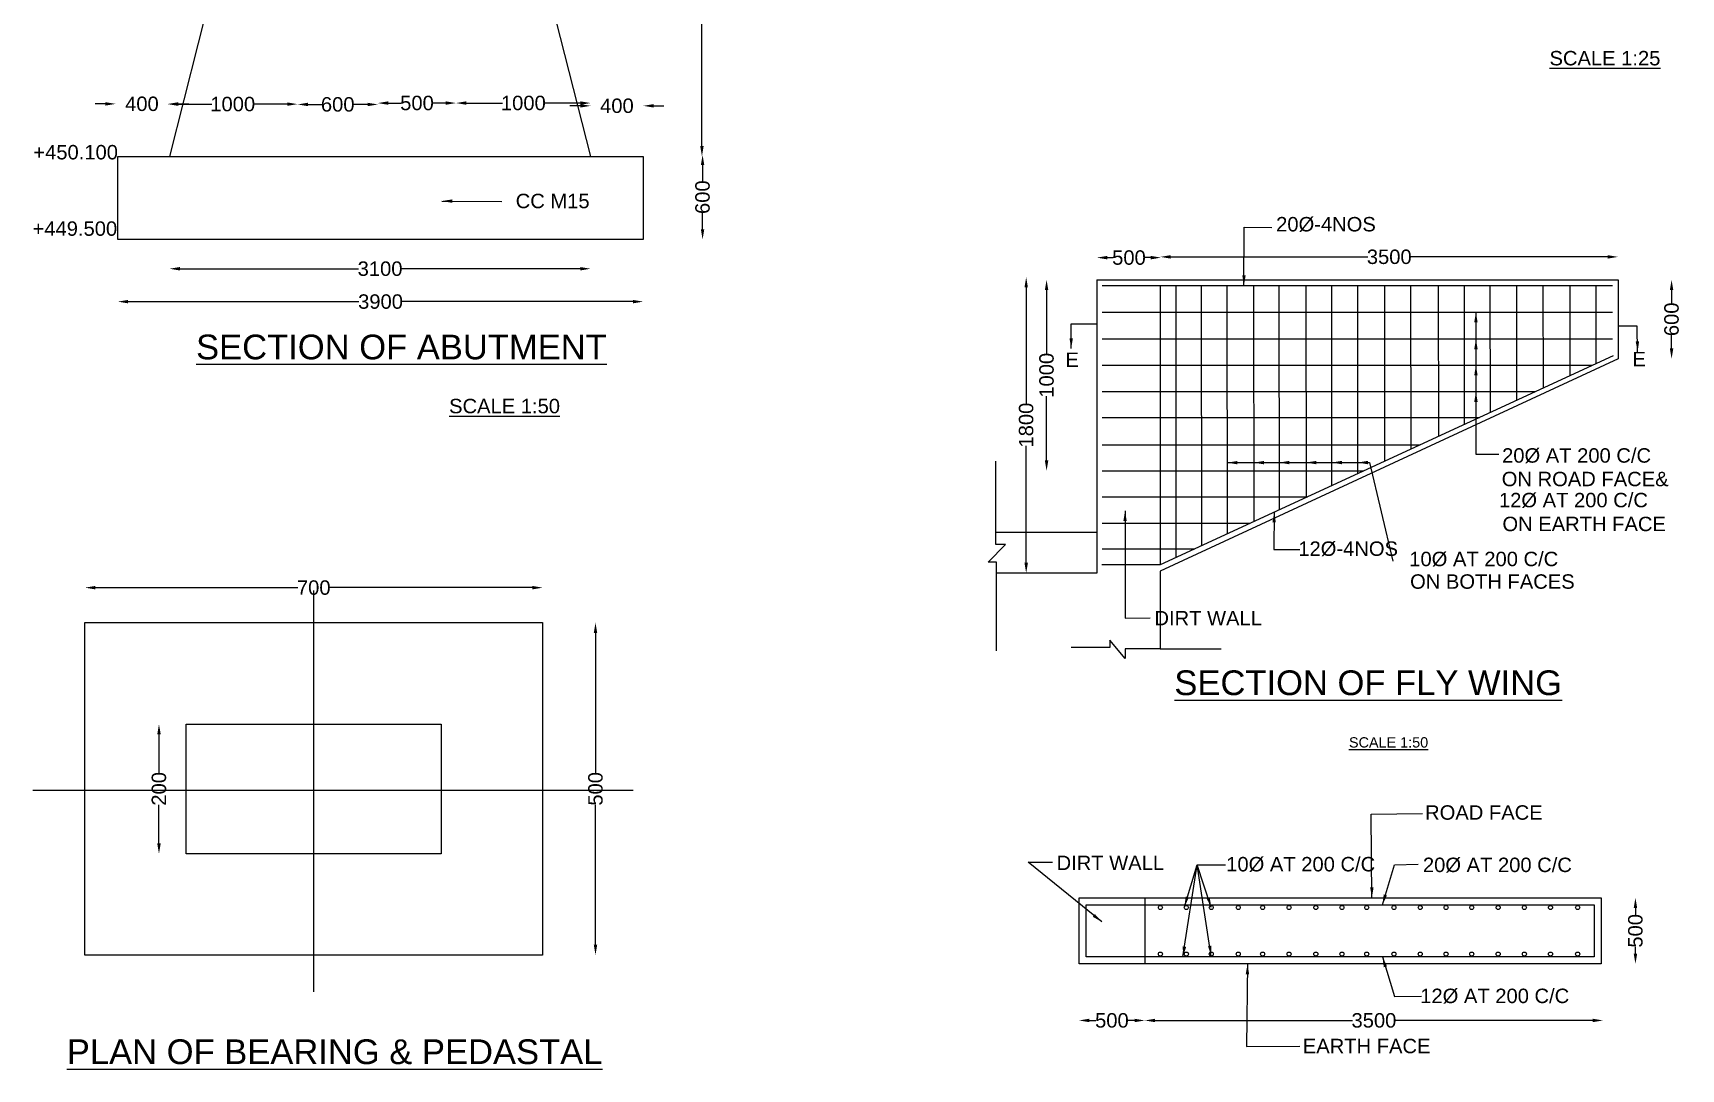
# Model space of a CAD drawing. Header units: millimetres. Extents: x -53247737 to -53220904, y 22139630 to 22157452.
# Drawn here: x -53235588 to -53227592, y 22147327 to 22152354 of the extents above; entities that cross this region are included whole.
import ezdxf

# ---------------------------------------------------------------- set-up
doc = ezdxf.new("R2010")
doc.units = ezdxf.units.MM
doc.header["$MEASUREMENT"] = 0
doc.layers.add('DIMENSION', color=7, linetype='Continuous')
doc.styles.get("Standard").update_dxf_attribs({"font": 'arial.ttf', "height": 70})
doc.dimstyles.get("Standard").update_dxf_attribs({"dimtxt": 50, "dimasz": 50, "dimexe": 0.18, "dimexo": 0.0625, "dimgap": 0.09, "dimtad": 0, "dimdec": 0, "dimzin": 0, "dimdsep": 46, "dimtxsty": 'Standard', "dimcen": 0.09, "dimse1": 1, "dimse2": 1, "dimadec": 0, "dimazin": 0, "dimtfac": 1, "dimtdec": 0, "dimtofl": 0, "dimtmove": 0, "dimatfit": 3, "dimfxl": 1, "dimtolj": 1, "dimtzin": 0, "dimarcsym": 0})

# ---------------------------------------------------------------- blocks, each defined once
blk = doc.blocks.new('*D85')
at = {"layer": 'Defpoints', "color": 0, "transparency": 16777216}
for p in [(-53232312.1, 22154216.9), (-53232342.3, 22151755), (-53232323.5, 22151755)]:
    blk.add_point(p, dxfattribs=at)
at = {"layer": 'DIMENSION', "color": 0, "lineweight": -2, "transparency": 16777216}
for p, q in [((-53232342.3, 22154166.9), (-53232342.3, 22153090.4)), ((-53232342.3, 22151805), (-53232342.3, 22152881.5))]:
    blk.add_line(p, q, dxfattribs=at)
at = {"layer": 'DIMENSION', "color": 0, "transparency": 16777216}
for points in [[(-53232350.6, 22154166.9), (-53232333.9, 22154166.9), (-53232342.3, 22154216.9)], [(-53232350.6, 22151805), (-53232333.9, 22151805), (-53232342.3, 22151755)]]:
    blk.add_solid(points, dxfattribs=at)
at = {"layer": 'DIMENSION', "color": 0, "transparency": 16777216, "insert": (-53232342.3, 22152985.9), "char_height": 70, "attachment_point": 5, "rotation": 90}
blk.add_mtext('\\A1;3840', dxfattribs=at)
blk = doc.blocks.new('*D86')
at = {"layer": 'Defpoints', "color": 0, "transparency": 16777216}
for p in [(-53232627.2, 22151762.4), (-53232627.2, 22151351.6), (-53232339.3, 22151351.6)]:
    blk.add_point(p, dxfattribs=at)
at = {"layer": 'DIMENSION', "color": 0, "lineweight": -2, "transparency": 16777216}
for p, q in [((-53232339.3, 22151712.4), (-53232339.3, 22151634.5)), ((-53232339.3, 22151401.6), (-53232339.3, 22151479.5))]:
    blk.add_line(p, q, dxfattribs=at)
at = {"layer": 'DIMENSION', "color": 0, "transparency": 16777216}
for points in [[(-53232347.6, 22151712.4), (-53232331, 22151712.4), (-53232339.3, 22151762.4)], [(-53232347.6, 22151401.6), (-53232331, 22151401.6), (-53232339.3, 22151351.6)]]:
    blk.add_solid(points, dxfattribs=at)
at = {"layer": 'DIMENSION', "color": 0, "transparency": 16777216, "insert": (-53232339.3, 22151557), "char_height": 70, "attachment_point": 5, "rotation": 90}
blk.add_mtext('\\A1;600', dxfattribs=at)
blk = doc.blocks.new('*D87')
at = {"layer": 'Defpoints', "color": 0, "transparency": 16777216}
for p in [(-53232627.2, 22152000.1), (-53232882.6, 22151754.4), (-53232627.2, 22151762.4)]:
    blk.add_point(p, dxfattribs=at)
at = {"layer": 'DIMENSION', "color": 0, "lineweight": -2, "transparency": 16777216}
for p, q in [((-53232932.6, 22152000.1), (-53232982.6, 22152000.1)), ((-53232577.2, 22152000.1), (-53232527.2, 22152000.1))]:
    blk.add_line(p, q, dxfattribs=at)
at = {"layer": 'DIMENSION', "color": 0, "transparency": 16777216}
for points in [[(-53232932.6, 22152008.4), (-53232932.6, 22151991.8), (-53232882.6, 22152000.1)], [(-53232577.2, 22152008.4), (-53232577.2, 22151991.8), (-53232627.2, 22152000.1)]]:
    blk.add_solid(points, dxfattribs=at)
at = {"layer": 'DIMENSION', "color": 0, "transparency": 16777216, "insert": (-53232754.9, 22152000.1), "char_height": 70, "attachment_point": 5}
blk.add_mtext('\\A1;400', dxfattribs=at)
blk = doc.blocks.new('*D88')
at = {"layer": 'Defpoints', "color": 0, "transparency": 16777216}
for p in [(-53233535.2, 22152013.5), (-53233535.2, 22152000.1), (-53232882.6, 22152000.1)]:
    blk.add_point(p, dxfattribs=at)
at = {"layer": 'DIMENSION', "color": 0, "lineweight": -2, "transparency": 16777216}
for p, q in [((-53233485.2, 22152013.5), (-53233310.1, 22152013.5)), ((-53232932.6, 22152013.5), (-53233107.7, 22152013.5))]:
    blk.add_line(p, q, dxfattribs=at)
at = {"layer": 'DIMENSION', "color": 0, "transparency": 16777216}
for points in [[(-53233485.2, 22152021.9), (-53233485.2, 22152005.2), (-53233535.2, 22152013.5)], [(-53232932.6, 22152021.9), (-53232932.6, 22152005.2), (-53232882.6, 22152013.5)]]:
    blk.add_solid(points, dxfattribs=at)
at = {"layer": 'DIMENSION', "color": 0, "transparency": 16777216, "insert": (-53233208.9, 22152013.5), "char_height": 70, "attachment_point": 5}
blk.add_mtext('\\A1;1000', dxfattribs=at)
blk = doc.blocks.new('*D89')
at = {"layer": 'Defpoints', "color": 0, "transparency": 16777216}
for p in [(-53233914.8, 22152013.5), (-53233535.2, 22152013.5), (-53233914.8, 22152003.5)]:
    blk.add_point(p, dxfattribs=at)
at = {"layer": 'DIMENSION', "color": 0, "lineweight": -2, "transparency": 16777216}
for p, q in [((-53233864.8, 22152013.5), (-53233802.3, 22152013.5)), ((-53233585.2, 22152013.5), (-53233647.7, 22152013.5))]:
    blk.add_line(p, q, dxfattribs=at)
at = {"layer": 'DIMENSION', "color": 0, "transparency": 16777216}
for points in [[(-53233864.8, 22152021.9), (-53233864.8, 22152005.2), (-53233914.8, 22152013.5)], [(-53233585.2, 22152021.9), (-53233585.2, 22152005.2), (-53233535.2, 22152013.5)]]:
    blk.add_solid(points, dxfattribs=at)
at = {"layer": 'DIMENSION', "color": 0, "transparency": 16777216, "insert": (-53233725, 22152013.5), "char_height": 70, "attachment_point": 5}
blk.add_mtext('\\A1;500', dxfattribs=at)
blk = doc.blocks.new('*D90')
at = {"layer": 'Defpoints', "color": 0, "transparency": 16777216}
for p in [(-53234304.5, 22152006.8), (-53234304.5, 22152006.8), (-53233914.8, 22152013.5)]:
    blk.add_point(p, dxfattribs=at)
at = {"layer": 'DIMENSION', "color": 0, "lineweight": -2, "transparency": 16777216}
for p, q in [((-53234254.5, 22152006.8), (-53234187.1, 22152006.8)), ((-53233964.8, 22152006.8), (-53234032.1, 22152006.8))]:
    blk.add_line(p, q, dxfattribs=at)
at = {"layer": 'DIMENSION', "color": 0, "transparency": 16777216}
for points in [[(-53234254.5, 22152015.1), (-53234254.5, 22151998.5), (-53234304.5, 22152006.8)], [(-53233964.8, 22152015.1), (-53233964.8, 22151998.5), (-53233914.8, 22152006.8)]]:
    blk.add_solid(points, dxfattribs=at)
at = {"layer": 'DIMENSION', "color": 0, "transparency": 16777216, "insert": (-53234109.6, 22152006.8), "char_height": 70, "attachment_point": 5}
blk.add_mtext('\\A1;600', dxfattribs=at)
blk = doc.blocks.new('*D91')
at = {"layer": 'Defpoints', "color": 0, "transparency": 16777216}
for p in [(-53234933.7, 22152017.2), (-53234933.7, 22152008.3), (-53234304.5, 22152006.8)]:
    blk.add_point(p, dxfattribs=at)
at = {"layer": 'DIMENSION', "color": 0, "lineweight": -2, "transparency": 16777216}
for p, q in [((-53234883.7, 22152008.3), (-53234720.3, 22152008.3)), ((-53234354.5, 22152008.3), (-53234517.9, 22152008.3))]:
    blk.add_line(p, q, dxfattribs=at)
at = {"layer": 'DIMENSION', "color": 0, "transparency": 16777216}
for points in [[(-53234883.7, 22152016.6), (-53234883.7, 22152000), (-53234933.7, 22152008.3)], [(-53234354.5, 22152016.6), (-53234354.5, 22152000), (-53234304.5, 22152008.3)]]:
    blk.add_solid(points, dxfattribs=at)
at = {"layer": 'DIMENSION', "color": 0, "transparency": 16777216, "insert": (-53234619.1, 22152008.3), "char_height": 70, "attachment_point": 5}
blk.add_mtext('\\A1;1000', dxfattribs=at)
blk = doc.blocks.new('*D92')
at = {"layer": 'Defpoints', "color": 0, "transparency": 16777216}
for p in [(-53235187, 22152017.6), (-53235187, 22152009.5), (-53234932.3, 22152008.5)]:
    blk.add_point(p, dxfattribs=at)
at = {"layer": 'DIMENSION', "color": 0, "lineweight": -2, "transparency": 16777216}
for p, q in [((-53235237, 22152009.5), (-53235287, 22152009.5)), ((-53234882.3, 22152009.5), (-53234832.3, 22152009.5))]:
    blk.add_line(p, q, dxfattribs=at)
at = {"layer": 'DIMENSION', "color": 0, "transparency": 16777216}
for points in [[(-53235237, 22152017.8), (-53235237, 22152001.1), (-53235187, 22152009.5)], [(-53234882.3, 22152017.8), (-53234882.3, 22152001.1), (-53234932.3, 22152009.5)]]:
    blk.add_solid(points, dxfattribs=at)
at = {"layer": 'DIMENSION', "color": 0, "transparency": 16777216, "insert": (-53235059.6, 22152009.5), "char_height": 70, "attachment_point": 5}
blk.add_mtext('\\A1;400', dxfattribs=at)
blk = doc.blocks.new('*D93')
at = {"layer": 'Defpoints', "color": 0, "transparency": 16777216}
for p in [(-53234925.6, 22151754.4), (-53232882.6, 22151754.4), (-53232882.6, 22151209.7)]:
    blk.add_point(p, dxfattribs=at)
at = {"layer": 'DIMENSION', "color": 0, "lineweight": -2, "transparency": 16777216}
for p, q in [((-53234875.6, 22151209.7), (-53234008.6, 22151209.7)), ((-53232932.6, 22151209.7), (-53233799.6, 22151209.7))]:
    blk.add_line(p, q, dxfattribs=at)
at = {"layer": 'DIMENSION', "color": 0, "transparency": 16777216}
for points in [[(-53234875.6, 22151218), (-53234875.6, 22151201.4), (-53234925.6, 22151209.7)], [(-53232932.6, 22151218), (-53232932.6, 22151201.4), (-53232882.6, 22151209.7)]]:
    blk.add_solid(points, dxfattribs=at)
at = {"layer": 'DIMENSION', "color": 0, "transparency": 16777216, "insert": (-53233904.1, 22151209.7), "char_height": 70, "attachment_point": 5}
blk.add_mtext('\\A1;3100', dxfattribs=at)
blk = doc.blocks.new('*D94')
at = {"layer": 'Defpoints', "color": 0, "transparency": 16777216}
for p in [(-53235176.7, 22151351.6), (-53232627.2, 22151351.6), (-53232627.2, 22151050.1)]:
    blk.add_point(p, dxfattribs=at)
at = {"layer": 'DIMENSION', "color": 0, "lineweight": -2, "transparency": 16777216}
for p, q in [((-53235126.7, 22151050.1), (-53234006.4, 22151050.1)), ((-53232677.2, 22151050.1), (-53233797.4, 22151050.1))]:
    blk.add_line(p, q, dxfattribs=at)
at = {"layer": 'DIMENSION', "color": 0, "transparency": 16777216}
for points in [[(-53235126.7, 22151058.4), (-53235126.7, 22151041.8), (-53235176.7, 22151050.1)], [(-53232677.2, 22151058.4), (-53232677.2, 22151041.8), (-53232627.2, 22151050.1)]]:
    blk.add_solid(points, dxfattribs=at)
at = {"layer": 'DIMENSION', "color": 0, "transparency": 16777216, "insert": (-53233901.9, 22151050.1), "char_height": 70, "attachment_point": 5}
blk.add_mtext('\\A1;3900', dxfattribs=at)
blk = doc.blocks.new('*D103')
at = {"layer": 'Defpoints', "color": 0, "transparency": 16777216}
for p in [(-53230426.1, 22151263.7), (-53230426.1, 22151156), (-53230114.7, 22151156)]:
    blk.add_point(p, dxfattribs=at)
at = {"layer": 'DIMENSION', "color": 0, "lineweight": -2, "transparency": 16777216}
for p, q in [((-53230376.1, 22151263.7), (-53230347.7, 22151263.7)), ((-53230164.7, 22151263.7), (-53230193.1, 22151263.7))]:
    blk.add_line(p, q, dxfattribs=at)
at = {"layer": 'DIMENSION', "color": 0, "transparency": 16777216}
for points in [[(-53230376.1, 22151272), (-53230376.1, 22151255.3), (-53230426.1, 22151263.7)], [(-53230164.7, 22151272), (-53230164.7, 22151255.3), (-53230114.7, 22151263.7)]]:
    blk.add_solid(points, dxfattribs=at)
at = {"layer": 'DIMENSION', "color": 0, "transparency": 16777216, "insert": (-53230270.4, 22151263.7), "char_height": 70, "attachment_point": 5}
blk.add_mtext('\\A1;500', dxfattribs=at)
blk = doc.blocks.new('*D104')
at = {"layer": 'Defpoints', "color": 0, "transparency": 16777216}
for p in [(-53227897, 22151267.3), (-53230118, 22151128.1), (-53227897, 22151128.1)]:
    blk.add_point(p, dxfattribs=at)
at = {"layer": 'DIMENSION', "color": 0, "lineweight": -2, "transparency": 16777216}
for p, q in [((-53230068, 22151267.3), (-53229112, 22151267.3)), ((-53227947, 22151267.3), (-53228903, 22151267.3))]:
    blk.add_line(p, q, dxfattribs=at)
at = {"layer": 'DIMENSION', "color": 0, "transparency": 16777216}
for points in [[(-53230068, 22151275.6), (-53230068, 22151259), (-53230118, 22151267.3)], [(-53227947, 22151275.6), (-53227947, 22151259), (-53227897, 22151267.3)]]:
    blk.add_solid(points, dxfattribs=at)
at = {"layer": 'DIMENSION', "color": 0, "transparency": 16777216, "insert": (-53229007.5, 22151267.3), "char_height": 70, "attachment_point": 5}
blk.add_mtext('\\A1;3500', dxfattribs=at)
blk = doc.blocks.new('*D105')
at = {"layer": 'Defpoints', "color": 0, "transparency": 16777216}
for p in [(-53227897, 22151156), (-53227637.6, 22151156), (-53227897, 22150772.9)]:
    blk.add_point(p, dxfattribs=at)
at = {"layer": 'DIMENSION', "color": 0, "lineweight": -2, "transparency": 16777216}
for p, q in [((-53227637.6, 22151106), (-53227637.6, 22151041.9)), ((-53227637.6, 22150822.9), (-53227637.6, 22150886.9))]:
    blk.add_line(p, q, dxfattribs=at)
at = {"layer": 'DIMENSION', "color": 0, "transparency": 16777216}
for points in [[(-53227645.9, 22151106), (-53227629.3, 22151106), (-53227637.6, 22151156)], [(-53227645.9, 22150822.9), (-53227629.3, 22150822.9), (-53227637.6, 22150772.9)]]:
    blk.add_solid(points, dxfattribs=at)
at = {"layer": 'DIMENSION', "color": 0, "transparency": 16777216, "insert": (-53227637.6, 22150964.4), "char_height": 70, "attachment_point": 5, "rotation": 90}
blk.add_mtext('\\A1;600', dxfattribs=at)
blk = doc.blocks.new('*D106')
at = {"layer": 'Defpoints', "color": 0, "transparency": 16777216}
for p in [(-53230426.1, 22151156), (-53230670.1, 22150229.7), (-53230426.1, 22150229.7)]:
    blk.add_point(p, dxfattribs=at)
at = {"layer": 'DIMENSION', "color": 0, "lineweight": -2, "transparency": 16777216}
for p, q in [((-53230670.1, 22151106), (-53230670.1, 22150794.1)), ((-53230670.1, 22150279.7), (-53230670.1, 22150591.7))]:
    blk.add_line(p, q, dxfattribs=at)
at = {"layer": 'DIMENSION', "color": 0, "transparency": 16777216}
for points in [[(-53230678.4, 22151106), (-53230661.7, 22151106), (-53230670.1, 22151156)], [(-53230678.4, 22150279.7), (-53230661.7, 22150279.7), (-53230670.1, 22150229.7)]]:
    blk.add_solid(points, dxfattribs=at)
at = {"layer": 'DIMENSION', "color": 0, "transparency": 16777216, "insert": (-53230670.1, 22150692.9), "char_height": 70, "attachment_point": 5, "rotation": 90}
blk.add_mtext('\\A1;1000', dxfattribs=at)
blk = doc.blocks.new('*D107')
at = {"layer": 'Defpoints', "color": 0, "transparency": 16777216}
for p in [(-53230773, 22151169), (-53230769.1, 22151169), (-53230773, 22149733.3)]:
    blk.add_point(p, dxfattribs=at)
at = {"layer": 'DIMENSION', "color": 0, "lineweight": -2, "transparency": 16777216}
for p, q in [((-53230769.1, 22151119), (-53230769.1, 22150552.4)), ((-53230769.1, 22149783.3), (-53230769.1, 22150350))]:
    blk.add_line(p, q, dxfattribs=at)
at = {"layer": 'DIMENSION', "color": 0, "transparency": 16777216}
for points in [[(-53230777.4, 22151119), (-53230760.7, 22151119), (-53230769.1, 22151169)], [(-53230777.4, 22149783.3), (-53230760.7, 22149783.3), (-53230769.1, 22149733.3)]]:
    blk.add_solid(points, dxfattribs=at)
at = {"layer": 'DIMENSION', "color": 0, "transparency": 16777216, "insert": (-53230769.1, 22150451.2), "char_height": 70, "attachment_point": 5, "rotation": 90}
blk.add_mtext('\\A1;1800', dxfattribs=at)
blk = doc.blocks.new('*D108')
at = {"layer": 'Defpoints', "color": 0, "transparency": 16777216}
for p in [(-53227978.8, 22148158.3), (-53227978.8, 22147837.3), (-53227813, 22147837.3)]:
    blk.add_point(p, dxfattribs=at)
at = {"layer": 'DIMENSION', "color": 0, "lineweight": -2, "transparency": 16777216}
for p, q in [((-53227813, 22148108.3), (-53227813, 22148075.1)), ((-53227813, 22147887.3), (-53227813, 22147920.5))]:
    blk.add_line(p, q, dxfattribs=at)
at = {"layer": 'DIMENSION', "color": 0, "transparency": 16777216}
for points in [[(-53227821.3, 22148108.3), (-53227804.6, 22148108.3), (-53227813, 22148158.3)], [(-53227821.3, 22147887.3), (-53227804.6, 22147887.3), (-53227813, 22147837.3)]]:
    blk.add_solid(points, dxfattribs=at)
at = {"layer": 'DIMENSION', "color": 0, "transparency": 16777216, "insert": (-53227813, 22147997.8), "char_height": 70, "attachment_point": 5, "rotation": 90}
blk.add_mtext('\\A1;500', dxfattribs=at)
blk = doc.blocks.new('*D109')
at = {"layer": 'Defpoints', "color": 0, "transparency": 16777216}
for p in [(-53230512.8, 22147837.3), (-53230193.5, 22147837.3), (-53230512.8, 22147563)]:
    blk.add_point(p, dxfattribs=at)
at = {"layer": 'DIMENSION', "color": 0, "lineweight": -2, "transparency": 16777216}
for p, q in [((-53230462.8, 22147563), (-53230430.5, 22147563)), ((-53230243.5, 22147563), (-53230275.9, 22147563))]:
    blk.add_line(p, q, dxfattribs=at)
at = {"layer": 'DIMENSION', "color": 0, "transparency": 16777216}
for points in [[(-53230462.8, 22147571.3), (-53230462.8, 22147554.7), (-53230512.8, 22147563)], [(-53230243.5, 22147571.3), (-53230243.5, 22147554.7), (-53230193.5, 22147563)]]:
    blk.add_solid(points, dxfattribs=at)
at = {"layer": 'DIMENSION', "color": 0, "transparency": 16777216, "insert": (-53230353.2, 22147563), "char_height": 70, "attachment_point": 5}
blk.add_mtext('\\A1;500', dxfattribs=at)
blk = doc.blocks.new('*D110')
at = {"layer": 'Defpoints', "color": 0, "transparency": 16777216}
for p in [(-53230193.5, 22147563), (-53227970.1, 22147569.1), (-53227970.1, 22147563)]:
    blk.add_point(p, dxfattribs=at)
at = {"layer": 'DIMENSION', "color": 0, "lineweight": -2, "transparency": 16777216}
for p, q in [((-53230143.5, 22147563), (-53229186.3, 22147563)), ((-53228020.1, 22147563), (-53228977.4, 22147563))]:
    blk.add_line(p, q, dxfattribs=at)
at = {"layer": 'DIMENSION', "color": 0, "transparency": 16777216}
for points in [[(-53230143.5, 22147571.4), (-53230143.5, 22147554.7), (-53230193.5, 22147563)], [(-53228020.1, 22147571.4), (-53228020.1, 22147554.7), (-53227970.1, 22147563)]]:
    blk.add_solid(points, dxfattribs=at)
at = {"layer": 'DIMENSION', "color": 0, "transparency": 16777216, "insert": (-53229081.8, 22147563), "char_height": 70, "attachment_point": 5}
blk.add_mtext('\\A1;3500', dxfattribs=at)
blk = doc.blocks.new('*D112')
at = {"layer": 'Defpoints', "color": 0, "transparency": 16777216}
for p in [(-53233115.7, 22149662.6), (-53235336.2, 22149492.8), (-53233115.7, 22149492.8)]:
    blk.add_point(p, dxfattribs=at)
at = {"layer": 'DIMENSION', "color": 0, "lineweight": -2, "transparency": 16777216}
for p, q in [((-53235286.2, 22149662.6), (-53234302.9, 22149662.6)), ((-53233165.7, 22149662.6), (-53234148.9, 22149662.6))]:
    blk.add_line(p, q, dxfattribs=at)
at = {"layer": 'DIMENSION', "color": 0, "transparency": 16777216}
for points in [[(-53235286.2, 22149670.9), (-53235286.2, 22149654.3), (-53235336.2, 22149662.6)], [(-53233165.7, 22149670.9), (-53233165.7, 22149654.3), (-53233115.7, 22149662.6)]]:
    blk.add_solid(points, dxfattribs=at)
at = {"layer": 'DIMENSION', "color": 0, "transparency": 16777216, "insert": (-53234225.9, 22149662.6), "char_height": 70, "attachment_point": 5}
blk.add_mtext('\\A1;700', dxfattribs=at)
blk = doc.blocks.new('*D113')
at = {"layer": 'Defpoints', "color": 0, "transparency": 16777216}
for p in [(-53234844.5, 22149001.1), (-53234976.9, 22148372), (-53234844.5, 22148372)]:
    blk.add_point(p, dxfattribs=at)
at = {"layer": 'DIMENSION', "color": 0, "lineweight": -2, "transparency": 16777216}
for p, q in [((-53234976.9, 22148951.1), (-53234976.9, 22148764.5)), ((-53234976.9, 22148422), (-53234976.9, 22148608.7))]:
    blk.add_line(p, q, dxfattribs=at)
at = {"layer": 'DIMENSION', "color": 0, "transparency": 16777216}
for points in [[(-53234985.2, 22148951.1), (-53234968.5, 22148951.1), (-53234976.9, 22149001.1)], [(-53234985.2, 22148422), (-53234968.5, 22148422), (-53234976.9, 22148372)]]:
    blk.add_solid(points, dxfattribs=at)
at = {"layer": 'DIMENSION', "color": 0, "transparency": 16777216, "insert": (-53234976.9, 22148686.6), "char_height": 70, "attachment_point": 5, "rotation": 90}
blk.add_mtext('\\A1;200', dxfattribs=at)
blk = doc.blocks.new('*D114')
at = {"layer": 'Defpoints', "color": 0, "transparency": 16777216}
for p in [(-53233115.7, 22149492.8), (-53233115.7, 22147880.3), (-53232858.8, 22147880.3)]:
    blk.add_point(p, dxfattribs=at)
at = {"layer": 'DIMENSION', "color": 0, "lineweight": -2, "transparency": 16777216}
for p, q in [((-53232858.8, 22149442.8), (-53232858.8, 22148763.9)), ((-53232858.8, 22147930.3), (-53232858.8, 22148609.3))]:
    blk.add_line(p, q, dxfattribs=at)
at = {"layer": 'DIMENSION', "color": 0, "transparency": 16777216}
for points in [[(-53232867.2, 22149442.8), (-53232850.5, 22149442.8), (-53232858.8, 22149492.8)], [(-53232867.2, 22147930.3), (-53232850.5, 22147930.3), (-53232858.8, 22147880.3)]]:
    blk.add_solid(points, dxfattribs=at)
at = {"layer": 'DIMENSION', "color": 0, "transparency": 16777216, "insert": (-53232858.8, 22148686.6), "char_height": 70, "attachment_point": 5, "rotation": 90}
blk.add_mtext('\\A1;500', dxfattribs=at)

msp = doc.modelspace()

# ---------------------------------------------------------------- linework, layer by layer
at = {"layer": 'DIMENSION', "color": 0}
for points in [[(-53234299.1, 22154229.8), (-53234925.6, 22151754.4)], [(-53233513.9, 22154229.8), (-53232882.6, 22151754.4)], [(-53230426.1, 22151156), (-53230426.1, 22149733.3), (-53230913.1, 22149733.3)], [(-53230426.1, 22151156), (-53227897, 22151156), (-53227897, 22150772.9), (-53230119.8, 22149742.3), (-53230119.8, 22149366.3), (-53229823.2, 22149366.3)], [(-53230399.8, 22151128.1), (-53227924.2, 22151128.1)], [(-53230118, 22149774.4), (-53230118, 22151128.1)], [(-53230043.3, 22151128.1), (-53230042.2, 22149809.4)], [(-53229919.9, 22151128.1), (-53229918.8, 22149866.3)], [(-53229794.8, 22151128.1), (-53229793.7, 22149924)], [(-53229665.6, 22151128.1), (-53229664.6, 22149983.6)], [(-53229542.5, 22151128.1), (-53229541.6, 22150040.4)], [(-53229412.3, 22151128.1), (-53229411.4, 22150100.5)], [(-53229288.2, 22151128.1), (-53229287.3, 22150157.7)], [(-53229162, 22151128.1), (-53229161.2, 22150215.9)], [(-53229031, 22151128.1), (-53229030.3, 22150276.4)], [(-53228904, 22151128.1), (-53228903.3, 22150335)], [(-53228769.9, 22151128.1), (-53228769.3, 22150396.8)], [(-53228644.1, 22151128.1), (-53228643.5, 22150454.9)], [(-53228518.9, 22151128.1), (-53228518.4, 22150512.6)], [(-53228390.3, 22151128.1), (-53228389.8, 22150571.9)], [(-53228261.7, 22151128.1), (-53228261.3, 22150631.2)], [(-53228131.3, 22151128.1), (-53228130.9, 22150691.4)], [(-53228004.9, 22151128.1), (-53228004.6, 22150749.7)], [(-53230399.8, 22150999.9), (-53227924.2, 22150999.9)], [(-53230399.8, 22150869.4), (-53227924.2, 22150869.4)], [(-53230401.7, 22149774.4), (-53230118, 22149774.4), (-53227919.6, 22150788.9)], [(-53230399.8, 22150742), (-53228021.4, 22150742)], [(-53230399.8, 22150613.8), (-53228299.1, 22150613.8)], [(-53230399.8, 22150488.7), (-53228570.2, 22150488.7)], [(-53230399.8, 22150355.9), (-53228857.9, 22150355.9)], [(-53230913.1, 22149356.7), (-53230913.1, 22149785.6), (-53230953.4, 22149785.6), (-53230869.6, 22149871.8), (-53230916, 22149871.8), (-53230916, 22150275.7)], [(-53230399.8, 22150229.7), (-53229131.4, 22150229.7)], [(-53230399.8, 22150103.8), (-53229404.1, 22150103.8)], [(-53230426.1, 22149930.8), (-53230916, 22149930.8)], [(-53230399.8, 22149975.3), (-53229682.7, 22149975.3)], [(-53230399.8, 22149851.7), (-53229950.4, 22149851.7)], [(-53234225.9, 22147702.4), (-53234225.9, 22149648.2)], [(-53230119.8, 22149366.3), (-53230288.9, 22149366.3), (-53230288.9, 22149319.6), (-53230363.4, 22149407.3), (-53230363.4, 22149371.6), (-53230550.7, 22149371.6)], [(-53235588.3, 22148679.5), (-53232675.6, 22148679.5)], [(-53230193.5, 22148158.3), (-53230193.5, 22147837.3)]]:
    msp.add_lwpolyline(points, dxfattribs=at)
for points in [[(-53235176.7, 22151754.4), (-53232627.2, 22151754.4), (-53232627.2, 22151351.6), (-53235176.7, 22151351.6)], [(-53235336.2, 22149492.8), (-53233115.7, 22149492.8), (-53233115.7, 22147880.3), (-53235336.2, 22147880.3)], [(-53234844.5, 22149001.1), (-53233607.3, 22149001.1), (-53233607.3, 22148372), (-53234844.5, 22148372)], [(-53230512.8, 22148158.3), (-53227978.8, 22148158.3), (-53227978.8, 22147837.3), (-53230512.8, 22147837.3)], [(-53230478.5, 22148124), (-53228013.1, 22148124), (-53228013.1, 22147871.6), (-53230478.5, 22147871.6)]]:
    msp.add_lwpolyline(points, close=True, dxfattribs=at)
for centre in [(-53230117.7, 22148111.2), (-53229992.2, 22148111.2), (-53229871, 22148111.2), (-53229740.2, 22148111.2), (-53229622.1, 22148111.2), (-53229493.5, 22148111.2), (-53229363.8, 22148111.2), (-53229237.2, 22148111.2), (-53229116.6, 22148111.2), (-53228984.8, 22148111.2), (-53228857.2, 22148111.2), (-53228731.7, 22148111.2), (-53228607.3, 22148111.2), (-53228479.2, 22148111.2), (-53228351.6, 22148111.2), (-53228225.1, 22148111.2), (-53228093.3, 22148111.2), (-53230117.7, 22147885), (-53229992.2, 22147885), (-53229871, 22147885), (-53229740.2, 22147885), (-53229622.1, 22147885), (-53229493.5, 22147885), (-53229363.8, 22147885), (-53229237.2, 22147885), (-53229116.6, 22147885), (-53228984.8, 22147885), (-53228857.2, 22147885), (-53228731.7, 22147885), (-53228607.3, 22147885), (-53228479.2, 22147885), (-53228351.6, 22147885), (-53228225.1, 22147885), (-53228093.3, 22147885)]:
    msp.add_circle(centre, 9.89, dxfattribs=at)

# ---------------------------------------------------------------- texts
for s, height, p in [('%%USCALE 1:25', 70, (-53228229.9, 22152196.4)), ('+450.100', 70, (-53235586.5, 22151740.2)), ('CC M15', 70, (-53233246, 22151503.5)), ('20Ø-4NOS', 70, (-53229556.3, 22151390.8)), ('+449.500', 70, (-53235590.3, 22151369.6)), ('%%USECTION OF ABUTMENT', 120, (-53234796.9, 22150770.2)), ('E', 70, (-53227827.2, 22150736.6)), ('E', 70, (-53230578.6, 22150733.3)), ('%%USCALE 1:50', 70, (-53233569.2, 22150508.7)), ('20Ø AT 200 C/C ', 70, (-53228459.9, 22150269)), ('ON ROAD FACE&', 70, (-53228461.6, 22150154.8)), ('12Ø AT 200 C/C ', 70, (-53228475.1, 22150052.5)), ('ON EARTH FACE', 70, (-53228458.2, 22149936.7)), ('12Ø-4NOS', 70, (-53229448.7, 22149816.8)), ('10Ø AT 200 C/C', 70, (-53228910.3, 22149766.8)), ('ON BOTH FACES', 70, (-53228906.3, 22149657.3)), ('DIRT WALL', 70, (-53230146.8, 22149479.7)), ('%%USECTION OF FLY WING', 120, (-53230050.2, 22149141.3)), ('%%USCALE 1:50', 50, (-53229202.9, 22148887.1)), ('ROAD FACE', 70, (-53228833.5, 22148536.9)), ('DIRT WALL', 70, (-53230621.6, 22148292.7)), ('10Ø AT 200 C/C', 70, (-53229798.5, 22148286.2)), ('20Ø AT 200 C/C', 70, (-53228844, 22148282.9)), ('12Ø AT 200 C/C', 70, (-53228857, 22147647.3)), ('%%UPLAN OF BEARING & PEDASTAL', 120, (-53235424, 22147351.4)), ('EARTH FACE', 70, (-53229426.8, 22147404))]:
    msp.add_text(s, height=height, dxfattribs=at).set_placement(p)

# ---------------------------------------------------------------- dimensions: what is measured, and where the dimension line sits
for base, p1, p2, text, picture, middle in [((-53232342.3, 22151755), (-53232312.1, 22154216.9), (-53232323.5, 22151755), '3840', '*D85', (-53232342.3, 22152985.9)), ((-53232339.3, 22151351.6), (-53232627.2, 22151762.4), (-53232627.2, 22151351.6), '600', '*D86', (-53232339.3, 22151557)), ((-53230769.1, 22151169), (-53230773, 22149733.3), (-53230773, 22151169), '1800', '*D107', (-53230769.1, 22150451.2)), ((-53230670.1, 22150229.7), (-53230426.1, 22151156), (-53230426.1, 22150229.7), '1000', '*D106', (-53230670.1, 22150692.9)), ((-53227637.6, 22151156), (-53227897, 22150772.9), (-53227897, 22151156), '600', '*D105', (-53227637.6, 22150964.4)), ((-53232858.8, 22147880.3), (-53233115.7, 22149492.8), (-53233115.7, 22147880.3), '500', '*D114', (-53232858.8, 22148686.6)), ((-53234976.9, 22148372), (-53234844.5, 22149001.1), (-53234844.5, 22148372), '200', '*D113', (-53234976.9, 22148686.6)), ((-53227813, 22147837.3), (-53227978.8, 22148158.3), (-53227978.8, 22147837.3), '500', '*D108', (-53227813, 22147997.8))]:
    dim = msp.add_linear_dim(base=base, p1=p1, p2=p2, angle=90, text=text, dimstyle='Standard', override={"dimtxt": 70}, dxfattribs=at)
    dim.commit()
    dim.dimension.update_dxf_attribs({"geometry": picture, "text_midpoint": middle})
for base, p1, p2, text, picture, middle in [((-53235187, 22152009.5), (-53234932.3, 22152008.5), (-53235187, 22152017.6), '400', '*D92', (-53235059.6, 22152009.5)), ((-53234933.7, 22152008.3), (-53234304.5, 22152006.8), (-53234933.7, 22152017.2), '1000', '*D91', (-53234619.1, 22152008.3)), ((-53234304.5, 22152006.8), (-53233914.8, 22152013.5), (-53234304.5, 22152006.8), '600', '*D90', (-53234109.6, 22152006.8)), ((-53233914.8, 22152013.5), (-53233535.2, 22152013.5), (-53233914.8, 22152003.5), '500', '*D89', (-53233725, 22152013.5)), ((-53233535.2, 22152013.5), (-53232882.6, 22152000.1), (-53233535.2, 22152000.1), '1000', '*D88', (-53233208.9, 22152013.5)), ((-53232627.2, 22152000.1), (-53232882.6, 22151754.4), (-53232627.2, 22151762.4), '400', '*D87', (-53232754.9, 22152000.1)), ((-53232882.6, 22151209.7), (-53234925.6, 22151754.4), (-53232882.6, 22151754.4), '3100', '*D93', (-53233904.1, 22151209.7)), ((-53232627.2, 22151050.1), (-53235176.7, 22151351.6), (-53232627.2, 22151351.6), '3900', '*D94', (-53233901.9, 22151050.1)), ((-53230426.1, 22151263.7), (-53230114.7, 22151156), (-53230426.1, 22151156), '500', '*D103', (-53230270.4, 22151263.7)), ((-53227897, 22151267.3), (-53230118, 22151128.1), (-53227897, 22151128.1), '3500', '*D104', (-53229007.5, 22151267.3)), ((-53233115.7, 22149662.6), (-53235336.2, 22149492.8), (-53233115.7, 22149492.8), '700', '*D112', (-53234225.9, 22149662.6)), ((-53230512.8, 22147563), (-53230193.5, 22147837.3), (-53230512.8, 22147837.3), '500', '*D109', (-53230353.2, 22147563)), ((-53227970.1, 22147563), (-53230193.5, 22147563), (-53227970.1, 22147569.1), '3500', '*D110', (-53229081.8, 22147563))]:
    dim = msp.add_linear_dim(base=base, p1=p1, p2=p2, text=text, dimstyle='Standard', override={"dimtxt": 70}, dxfattribs=at)
    dim.commit()
    dim.dimension.update_dxf_attribs({"geometry": picture, "text_midpoint": middle})

# ---------------------------------------------------------------- leaders
for points in [[(-53233604.2, 22151538.3), (-53233312.6, 22151535.7)], [(-53229712.6, 22151128.1), (-53229710.8, 22151411.3), (-53229577.5, 22151409.5)], [(-53228586.9, 22150999.9), (-53228586.9, 22150869.4)], [(-53227802.2, 22150807), (-53227805.3, 22150931.5), (-53227897, 22150931.5)], [(-53228586.9, 22150869.4), (-53228586.9, 22150742)], [(-53228586.9, 22150742), (-53228586.9, 22150613.8)], [(-53228586.9, 22150613.8), (-53228586.9, 22150310.2), (-53228475.5, 22150310.2)], [(-53229794, 22150269), (-53229664.8, 22150269.1)], [(-53229664.8, 22150269.1), (-53229541.8, 22150269.3)], [(-53229541.8, 22150269.3), (-53229411.6, 22150269.4)], [(-53229411.6, 22150269.4), (-53229287.4, 22150269.5)], [(-53229287.4, 22150269.5), (-53229161.2, 22150269.6)], [(-53229161.2, 22150269.6), (-53229103, 22150269.6), (-53228990.7, 22149791.7)], [(-53230289.4, 22150035.4), (-53230289.5, 22149514.1), (-53230167.6, 22149516.8)], [(-53229565.5, 22150029.4), (-53229567.3, 22149847.2), (-53229441.7, 22149847.2)], [(-53229091.5, 22148158.3), (-53229094.7, 22148563.5), (-53228846.8, 22148567.3)], [(-53230402.2, 22148041.2), (-53230760, 22148330.4), (-53230641.9, 22148330.4)], [(-53230008.7, 22147871.6), (-53229939.3, 22148318.6)], [(-53230001.7, 22148114), (-53229939.3, 22148318.6)], [(-53229871, 22147875.1), (-53229939.3, 22148318.6), (-53229801.8, 22148317.4)], [(-53229871, 22148111.2), (-53229939.3, 22148318.6)], [(-53229040.6, 22148124), (-53228982.6, 22148318.6), (-53228867.7, 22148321)], [(-53229040.7, 22147871.6), (-53228982.1, 22147678.8), (-53228850.4, 22147680.7)], [(-53229695.1, 22147837.3), (-53229699.7, 22147437.4), (-53229441.8, 22147438.5)]]:
    msp.add_leader(points, dimstyle='Standard', override={"dimtxt": 70}, dxfattribs=at)
at = {"layer": 'DIMENSION'}
msp.add_leader([(-53230550.7, 22150822.3), (-53230550.7, 22150942.3), (-53230425.9, 22150942.3)], dimstyle='Standard', override={"dimgap": 0.09, "dimtad": 0}, dxfattribs=at)

doc.saveas('drawing.dxf')
